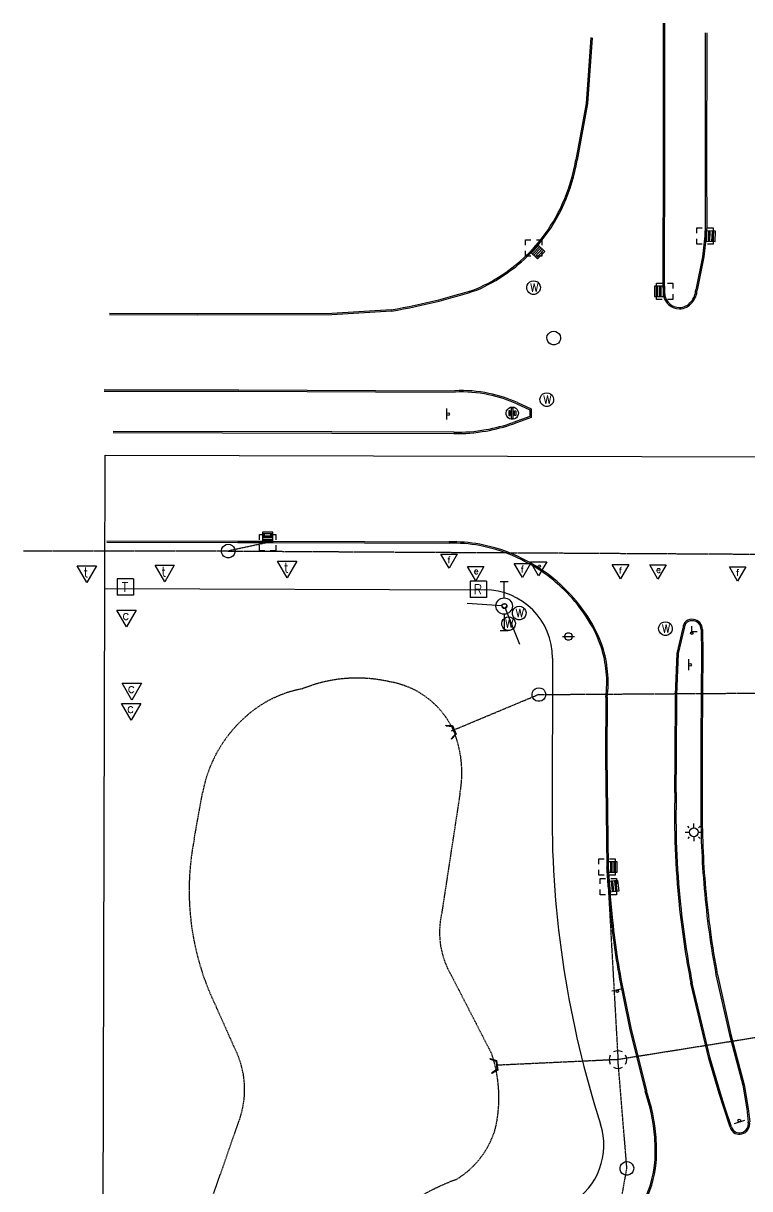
# Model space of a CAD drawing. Header units: feet. Extents: x 19943 to 22668, y 19646 to 21490.
# Drawn here: x 19973.4 to 20239.2, y 21063.5 to 21489.8 of the extents above; entities that cross this region are included whole.
import ezdxf

# ---------------------------------------------------------------- set-up
doc = ezdxf.new("R2010")
doc.units = ezdxf.units.FT
doc.header["$MEASUREMENT"] = 0
doc.linetypes.add('DASHED2', pattern=[0.375, 0.25, -0.125])
for name, color, linetype in [('V-CATV-UNDR-MRKR', 253, 'Continuous'), ('V-EWAT', 253, 'DASHED2'), ('V-FIBR-UNDR-MRKR', 253, 'Continuous'), ('V-LSCP', 254, 'Continuous'), ('V-PHON', 253, 'Continuous'), ('V-PHON-UNDR-MRKR', 253, 'Continuous'), ('V-POWR-POLE', 253, 'Continuous'), ('V-POWR-POLE-GUYW', 253, 'Continuous'), ('V-POWR-UNDR-MRKR', 253, 'Continuous'), ('V-PROP-LINE', 253, 'Continuous'), ('V-ROAD-CURB-BACK', 253, 'Continuous'), ('V-ROAD-CURB-FACE', 253, 'Continuous'), ('V-ROAD-EQMP', 253, 'Continuous'), ('V-ROAD-LITE', 253, 'Continuous'), ('V-ROAD-SIGN', 253, 'Continuous'), ('V-STRM', 253, 'Continuous'), ('V-STRM-HWL', 253, 'Continuous'), ('V-STRM-INLT-CURB-BACK', 253, 'Continuous'), ('V-STRM-MHOL', 253, 'Continuous'), ('V-STRM-PIPE', 253, 'DASHED2'), ('V-STRM-YARD-INLT', 253, 'Continuous'), ('V-WATR-INST', 253, 'Continuous'), ('V-WATR-INST-VALV', 253, 'Continuous')]:
    doc.layers.add(name, color=color, linetype=linetype)
doc.styles.add('14', font='ROMANS')

# ---------------------------------------------------------------- blocks, each defined once
blk = doc.blocks.new('ex tele box')
for p, q in [((0.06, 0.06), (-0.06, 0.06)), ((-0.06, 0.06), (-0.06, -0.06)), ((0.06, 0.06), (0.06, -0.06)), ((0.06, -0.06), (-0.06, -0.06))]:
    blk.add_line(p, q)
at = {"style": '14'}
blk.add_text('T', height=0.07, dxfattribs=at).set_placement((-0.0258, -0.037))
blk = doc.blocks.new('ex tele pm_flag')
for p, q in [((-0.0703, 0.0463), (0.0703, 0.0463)), ((0, -0.076), (-0.0703, 0.0463)), ((0.0703, 0.0463), (0, -0.076))]:
    blk.add_line(p, q)
at = {"style": '14'}
blk.add_text('t', height=0.07, dxfattribs=at).set_placement((-0.0254, -0.0361))
blk = doc.blocks.new('ex cable pm_flag')
for p, q in [((-0.0703, 0.0463), (0.0703, 0.0463)), ((0, -0.076), (-0.0703, 0.0463)), ((0.0703, 0.0463), (0, -0.076))]:
    blk.add_line(p, q)
at = {"style": '14'}
blk.add_text('c', height=0.07, dxfattribs=at).set_placement((-0.0315, -0.023))
blk = doc.blocks.new('ex util pole')
for p, q in [((-0.06, 0), (-0.18, 0)), ((-0.1795, 0.03), (-0.1795, -0.03)), ((0.06, 0), (0.18, 0)), ((0.1801, 0.03), (0.1801, -0.03))]:
    blk.add_line(p, q)
blk.add_circle((0, 0), 0.06)
blk = doc.blocks.new('ex TRAFFIC BOX')
for p, q in [((0.06, 0.06), (-0.06, 0.06)), ((-0.06, 0.06), (-0.06, -0.06)), ((0.06, 0.06), (0.06, -0.06)), ((0.06, -0.06), (-0.06, -0.06))]:
    blk.add_line(p, q)
at = {"style": '14'}
blk.add_text('R', height=0.07, dxfattribs=at).set_placement((-0.0353, -0.0362))
blk = doc.blocks.new('ex inlet')
for p, q in [((-0.06, 0.06), (-0.02, 0.06)), ((-0.06, 0.02), (-0.06, 0.06)), ((0.02, 0.06), (0.06, 0.06)), ((0.06, 0.06), (0.06, 0.02)), ((-0.06, -0.06), (-0.06, -0.02)), ((-0.02, -0.06), (-0.06, -0.06)), ((0.06, -0.06), (0.02, -0.06)), ((0.06, -0.02), (0.06, -0.06))]:
    blk.add_line(p, q)
blk = doc.blocks.new('ex storm mh')
for start, end in [(150, 210), (60, 120), (330, 30), (240, 300)]:
    blk.add_arc((0, 0), 0.065, start, end)
blk = doc.blocks.new('Existing Basemap')
at = {"layer": 'V-LSCP'}
h = blk.add_hatch(dxfattribs=at)
h.set_pattern_fill('ANSI32', color=256, scale=10, style=0)
h.set_pattern_definition([(45, (0.0085, -0.0877), (-2.65165043, 2.65165043), []), (45, (1.7763, -0.0877), (-2.65165043, 2.65165043), [])])
h.paths.add_polyline_path([(20290.27, 21225.15), (20273.46, 21247.38), (20255.43, 21259.33), (20250.46, 21260.04, 0.059095), (20247.88, 21246.23), (20247.37, 21230.14), (20260.66, 21214.98), (20268.76, 21197.39), (20272.1, 21175.95), (20265.51, 21149.72), (20259.1, 21131.7), (20266.76, 21093.34), (20263.64, 21072.44), (20277.49, 21068.1), (20290, 21071.04), (20310.25, 21100.55), (20311.14, 21121.65), (20299.21, 21177.96)])
h.paths.add_polyline_path([(20223.17, 21005.26), (20220.12, 21018.71), (20211.23, 21023.52), (20204.81, 21018.25), (20201.09, 21007.09), (20197.78, 20993.54), (20192.91, 20987.35), (20182.8, 20980.29), (20169.88, 20976.39), (20159.51, 20978.12), (20152.33, 20981.42), (20147.28, 20979.59), (20145.01, 20976.61), (20145.47, 20973.07), (20154.27, 20965.3), (20176.75, 20954.22), (20189.97, 20953.19), (20201.19, 20961.96), (20212.21, 20975.6), (20221.29, 20991.65)])
at = {"layer": 'V-EWAT'}
for p, q in [((20052.06, 21111.99), (20044.1, 21129.76)), ((20041.2, 21056.4), (20052.25, 21087.95))]:
    blk.add_line(p, q, dxfattribs=at)
blk.add_lwpolyline([(20035.96, 21191.49), (20038.98, 21208.28, -0.101218), (20046.34, 21226.48, -0.054972), (20053.23, 21234.71, -0.088674), (20065.38, 21243.15, -0.062877), (20075.43, 21246.31, -0.096936), (20095.37, 21250.27, -0.057421), (20107.42, 21248.92, -0.183003), (20126.56, 21237.88, -0.077145), (20131.41, 21229.63, -0.080475), (20133.85, 21216.62, -0.052312), (20133.16, 21208.02), (20126.48, 21164.26, 0.104331), (20126.25, 21151.43, 0.085243), (20129.95, 21141.58), (20144.88, 21112.55, -0.075633), (20147.41, 21097.5, -0.056476), (20146.3, 21086.12, -0.04771), (20144.16, 21080.37, -0.144724), (20131.84, 21066.85, 0.092659), (20102.43, 21049.04, 0.125253)], format="xyb", dxfattribs=at)
for centre, radius, start, end in [((20130.58, 21172.57), 96.5, 168.69, 187.9603), ((20130.58, 21172.57), 96.5, 187.9603, 206.3358), ((20021.09, 21099.72), 33.3, 2.5216, 21.6183), ((20021.09, 21099.72), 33.3, 339.3068, 2.5216)]:
    blk.add_arc(centre, radius, start, end, dxfattribs=at)
at = {"layer": 'V-FIBR-UNDR-MRKR'}
for p, q in [((20126.18, 21295.66), (20132.18, 21295.66)), ((20129.18, 21290.44), (20126.18, 21295.66)), ((20132.18, 21295.66), (20129.18, 21290.44)), ((20153, 21292.25), (20159, 21292.25)), ((20156, 21287.03), (20153, 21292.25)), ((20159, 21292.25), (20156, 21287.03)), ((20188.89, 21291.83), (20194.89, 21291.83)), ((20191.89, 21286.61), (20188.89, 21291.83)), ((20194.89, 21291.83), (20191.89, 21286.61)), ((20231.74, 21290.98), (20237.74, 21290.98)), ((20234.74, 21285.76), (20231.74, 21290.98)), ((20237.74, 21290.98), (20234.74, 21285.76))]:
    blk.add_line(p, q, dxfattribs=at)
at = {"layer": 'V-POWR-POLE-GUYW'}
for p, q in [((20135.81, 21277.68), (20148.53, 21276.79)), ((20148.53, 21276.79), (20148.82, 21277.37)), ((20148.73, 21276.18), (20148.53, 21276.79)), ((20148.57, 21276.19), (20148.58, 21276.91)), ((20149.08, 21275.67), (20148.57, 21276.19)), ((20148.58, 21276.91), (20149.09, 21277.42)), ((20149.32, 21275.88), (20148.73, 21276.18)), ((20148.82, 21277.37), (20149.43, 21277.58)), ((20149.09, 21277.42), (20149.82, 21277.41)), ((20149.09, 21277.42), (20149.09, 21277.42)), ((20149.93, 21276.09), (20149.32, 21275.88)), ((20149.43, 21277.58), (20150.02, 21277.29)), ((20150.32, 21276.17), (20149.8, 21275.67)), ((20149.82, 21277.41), (20150.32, 21276.89)), ((20150.22, 21276.67), (20149.93, 21276.09)), ((20150.02, 21277.29), (20150.22, 21276.67)), ((20150.22, 21276.67), (20150.22, 21276.67)), ((20150.32, 21276.89), (20150.32, 21276.17)), ((20149.8, 21275.67), (20149.08, 21275.67)), ((20155.11, 21262.54), (20149.8, 21275.67))]:
    blk.add_line(p, q, dxfattribs=at)
at = {"layer": 'V-POWR-UNDR-MRKR'}
for p, q in [((20158.93, 21292.86), (20164.93, 21292.86)), ((20161.93, 21287.64), (20158.93, 21292.86)), ((20164.93, 21292.86), (20161.93, 21287.64)), ((20135.92, 21291.11), (20141.92, 21291.11)), ((20138.92, 21285.89), (20135.92, 21291.11)), ((20141.92, 21291.11), (20138.92, 21285.89)), ((20202.58, 21291.67), (20208.58, 21291.67)), ((20205.58, 21286.45), (20202.58, 21291.67)), ((20208.58, 21291.67), (20205.58, 21286.45))]:
    blk.add_line(p, q, dxfattribs=at)
at = {"layer": 'V-PROP-LINE'}
for p, q in [((20003.21, 21283.09), (20003.33, 21331.86)), ((20003.33, 21331.86), (21322.62, 21328.58)), ((20000.01, 19999.91), (20003.21, 21283.09)), ((20003.21, 21283.09), (20142.12, 21282.61)), ((20167.04, 21257.53), (20166.85, 21201.66))]:
    blk.add_line(p, q, dxfattribs=at)
for centre, radius, start, end in [((20142.04, 21257.61), 25, 359.8044, 89.8044), ((20536.84, 21200.4), 370, 179.8044, 197.8278), ((20160.81, 21079.46), 25, 301.2348, 17.8278)]:
    blk.add_arc(centre, radius, start, end, dxfattribs=at)
at = {"layer": 'V-ROAD-CURB-BACK', "linetype": 'Continuous'}
for p, q in [((20208.1, 21443.9), (20208.16, 21489.83)), ((20222.93, 21486.35), (20222.92, 21436.67)), ((20181.08, 21484.58), (20179.36, 21460.5)), ((20179.36, 21460.5), (20175.51, 21439.83)), ((20208.06, 21393.96), (20208.1, 21443.9)), ((20222.92, 21436.67), (20222.93, 21415.85)), ((20222.93, 21415.85), (20222.79, 21412.02)), ((20222.79, 21412.02), (20221.95, 21404.42)), ((20160.12, 21407.62), (20158.42, 21405.79)), ((20221.95, 21404.42), (20219.42, 21392.31)), ((20208.1, 21391.76), (20208.06, 21393.96)), ((20208.22, 21389.92), (20208.1, 21391.76)), ((20037.26, 21383.58), (20004.94, 21383.64)), ((20086.23, 21383.61), (20037.26, 21383.58)), ((20108.04, 21385.02), (20086.23, 21383.61)), ((20002.98, 21355.29), (20052.25, 21355.19)), ((20052.25, 21355.19), (20102.27, 21355.03)), ((20102.27, 21355.03), (20131.36, 21354.91)), ((20154.02, 21350.58), (20158.68, 21348.47)), ((20158.68, 21348.47), (20158.71, 21345.95)), ((20158.71, 21345.95), (20152.65, 21343.77)), ((20086.28, 21340.31), (20006.27, 21340.46)), ((20130.91, 21340.19), (20086.28, 21340.31)), ((20004.02, 21299.95), (20051.84, 21299.88)), ((20051.84, 21299.88), (20062.79, 21299.84)), ((20062.79, 21299.84), (20098.28, 21299.78)), ((20098.28, 21299.78), (20129.17, 21299.61)), ((20213.16, 21259.25), (20215.26, 21268.52)), ((20221.42, 21268.09), (20221.52, 21259.22)), ((20212.49, 21244.11), (20213.16, 21259.25)), ((20221.52, 21259.22), (20221.45, 21244.65)), ((20186.53, 21243.26), (20186.39, 21221.65)), ((20212.42, 21221.43), (20212.49, 21244.11)), ((20221.45, 21244.65), (20221.32, 21226.86)), ((20221.32, 21226.86), (20221.28, 21203.98)), ((20186.39, 21221.65), (20186.93, 21181.14)), ((20212.31, 21208.42), (20212.42, 21221.43)), ((20186.93, 21181.14), (20187.41, 21173.94)), ((20187.41, 21173.94), (20187.58, 21171.63)), ((20226.84, 21141.68), (20231.8, 21119.76)), ((20224.68, 21111.21), (20218.16, 21138.71)), ((20192.96, 21133.06), (20195.18, 21122.17)), ((20195.18, 21122.17), (20200.88, 21099.16)), ((20231.8, 21119.76), (20236.62, 21101.36)), ((20228.43, 21098.44), (20224.68, 21111.21)), ((20236.62, 21101.36), (20238.14, 21092.73)), ((20230.13, 21093.23), (20228.43, 21098.44)), ((20232.51, 21086.07), (20230.13, 21093.23)), ((20238.14, 21092.73), (20238.66, 21087.83))]:
    blk.add_line(p, q, dxfattribs=at)
for centre, radius, start, end in [((20113.58, 21449.62), 62.7, 335.7222, 351.0119), ((20113.58, 21449.62), 62.7, 317.932, 335.7222), ((20113.24, 21451.36), 64.17, 304.8358, 314.7486), ((20113.24, 21451.36), 64.17, 293.8274, 304.8358), ((20070.91, 21603.56), 221.67, 284.2298, 287.9347), ((20212.76, 21392.45), 6.66, 317.9507, 358.7807), ((20070.91, 21603.56), 221.67, 279.6443, 284.2298), ((20213.25, 21391.18), 5.18, 194.0837, 229.9541), ((20213.46, 21391.08), 5.25, 227.45, 270.0987), ((20213.46, 21391.08), 5.25, 270.0987, 323.9546), ((20133.6, 21305.17), 49.79, 78.3436, 92.588), ((20133.6, 21305.17), 49.79, 65.794, 78.3436), ((20131.51, 21404.42), 64.23, 269.4653, 279.9556), ((20131.51, 21404.42), 64.23, 279.9556, 289.2219), ((20130.38, 21243.82), 55.81, 79.7418, 91.2456), ((20130.38, 21243.82), 55.81, 62.8481, 79.7418), ((20129.74, 21240.24), 59.29, 42.6401, 63.8743), ((20129.74, 21240.24), 59.29, 31.5891, 42.6401), ((20144.98, 21248.67), 41.9, 18.096, 32.6864), ((20218, 21268.56), 2.75, 129.8175, 180.8802), ((20218.15, 21267.97), 3.31, 83.0118, 125.2274), ((20218.15, 21267.97), 3.31, 43.347, 83.0118), ((20218.19, 21268.05), 3.22, 0.7469, 42.8241), ((20144.98, 21248.67), 41.9, 352.5899, 18.096), ((20527.09, 21199.72), 314.9, 178.4166, 185.8892), ((20550.03, 21201.93), 328.76, 179.6422, 185.0064), ((20472.94, 21191.79), 286.07, 184.0418, 186.0836), ((20550.03, 21201.93), 328.76, 185.0064, 190.5596), ((20527.09, 21199.72), 314.9, 185.8892, 191.1713), ((20472.94, 21191.79), 286.07, 186.0836, 191.846), ((20138.83, 21077.34), 65.78, 4.1875, 19.3763), ((20235.36, 21086.78), 2.93, 193.9257, 244.6044), ((20235.39, 21087.18), 3.31, 247.0827, 284.0905), ((20235.39, 21087.18), 3.31, 284.0905, 325.8556), ((20235.35, 21087.23), 3.36, 325.4818, 10.2568), ((20138.83, 21077.34), 65.78, 356.2293, 4.1875), ((20161.45, 21077.42), 43.24, 310.4415, 354.1485)]:
    blk.add_arc(centre, radius, start, end, dxfattribs=at)
at = {"layer": 'V-ROAD-CURB-FACE'}
for p, q in [((20207.6, 21443.9), (20207.66, 21489.83)), ((20223.43, 21486.35), (20223.42, 21436.67)), ((20181.58, 21484.54), (20179.85, 21460.44)), ((20179.85, 21460.44), (20176, 21439.74)), ((20207.56, 21393.96), (20207.6, 21443.9)), ((20223.42, 21436.67), (20223.43, 21415.84)), ((20223.43, 21415.84), (20223.29, 21411.99)), ((20223.29, 21411.99), (20222.45, 21404.34)), ((20160.49, 21407.28), (20158.78, 21405.44)), ((20222.45, 21404.34), (20219.92, 21392.25)), ((20207.59, 21391.78), (20207.56, 21393.96)), ((20207.73, 21389.8), (20207.59, 21391.78)), ((20037.26, 21383.08), (20004.93, 21383.14)), ((20086.25, 21383.11), (20037.26, 21383.08)), ((20108.1, 21384.53), (20086.25, 21383.11)), ((20002.98, 21355.79), (20052.25, 21355.69)), ((20052.25, 21355.69), (20102.27, 21355.53)), ((20102.27, 21355.53), (20131.35, 21355.41)), ((20154.22, 21351.04), (20159.17, 21348.79)), ((20159.17, 21348.79), (20159.22, 21345.6)), ((20159.22, 21345.6), (20152.82, 21343.3)), ((20086.28, 21339.81), (20006.27, 21339.96)), ((20130.9, 21339.69), (20086.28, 21339.81)), ((20004.02, 21300.45), (20051.84, 21300.38)), ((20051.84, 21300.38), (20062.79, 21300.34)), ((20062.79, 21300.34), (20098.29, 21300.28)), ((20098.29, 21300.28), (20129.16, 21300.11)), ((20212.66, 21259.32), (20214.77, 21268.63)), ((20221.92, 21268.09), (20222.02, 21259.22)), ((20211.99, 21244.12), (20212.66, 21259.32)), ((20222.02, 21259.22), (20221.95, 21244.64)), ((20187.03, 21243.23), (20186.89, 21221.65)), ((20211.92, 21221.43), (20211.99, 21244.12)), ((20221.95, 21244.64), (20221.82, 21226.86)), ((20221.82, 21226.86), (20221.78, 21203.98)), ((20186.89, 21221.65), (20187.43, 21181.16)), ((20211.81, 21208.43), (20211.92, 21221.43)), ((20187.43, 21181.16), (20187.91, 21173.97)), ((20187.91, 21173.97), (20188.08, 21171.66)), ((20227.33, 21141.78), (20232.28, 21119.88)), ((20224.19, 21111.08), (20217.67, 21138.61)), ((20193.45, 21133.17), (20195.67, 21122.28)), ((20195.67, 21122.28), (20201.36, 21099.31)), ((20232.28, 21119.88), (20237.11, 21101.46)), ((20227.95, 21098.29), (20224.19, 21111.08)), ((20237.11, 21101.46), (20238.63, 21092.8)), ((20229.66, 21093.07), (20227.95, 21098.29)), ((20232.04, 21085.91), (20229.66, 21093.07)), ((20238.63, 21092.8), (20239.16, 21087.88))]:
    blk.add_line(p, q, dxfattribs=at)
for centre, radius, start, end in [((20113.58, 21449.62), 63.2, 335.7222, 351.0057), ((20113.58, 21449.62), 63.2, 317.9284, 335.7222), ((20113.24, 21451.36), 64.67, 304.8358, 314.7574), ((20113.24, 21451.36), 64.67, 293.8046, 304.8358), ((20070.91, 21603.56), 222.17, 284.2298, 287.9414), ((20212.76, 21392.45), 7.16, 318.1596, 358.4031), ((20070.91, 21603.56), 222.17, 279.6376, 284.2298), ((20213.25, 21391.18), 5.68, 194.0837, 229.8439), ((20213.46, 21391.08), 5.75, 227.5588, 270.0987), ((20213.46, 21391.08), 5.75, 270.0987, 323.6922), ((20133.6, 21305.17), 50.29, 78.3436, 92.5739), ((20133.6, 21305.17), 50.29, 65.7931, 78.3436), ((20131.51, 21404.42), 64.73, 269.4668, 279.9556), ((20131.51, 21404.42), 64.73, 279.9556, 289.2242), ((20130.38, 21243.82), 56.31, 79.7418, 91.2456), ((20130.38, 21243.82), 56.31, 62.8526, 79.7418), ((20129.74, 21240.24), 59.79, 42.6401, 63.87), ((20129.74, 21240.24), 59.79, 31.5937, 42.6401), ((20144.98, 21248.67), 42.4, 18.096, 32.68), ((20218.15, 21267.97), 3.81, 83.0118, 125.2274), ((20218.15, 21267.97), 3.81, 43.347, 83.0118), ((20218, 21268.58), 3.23, 129.2342, 179.0717), ((20218.19, 21268.05), 3.72, 0.7399, 42.8945), ((20144.98, 21248.67), 42.4, 352.6315, 18.096), ((20527.09, 21199.72), 315.4, 178.4175, 185.8892), ((20550.03, 21201.93), 328.26, 179.642, 185.0064), ((20472.94, 21191.79), 285.57, 184.0416, 186.0836), ((20550.03, 21201.93), 328.26, 185.0064, 190.5579), ((20527.09, 21199.72), 315.4, 185.8892, 191.173), ((20472.94, 21191.79), 285.57, 186.0836, 191.8463), ((20138.83, 21077.34), 66.28, 4.1875, 19.3557), ((20235.36, 21086.78), 3.43, 194.5538, 244.9567), ((20235.39, 21087.18), 3.81, 284.0905, 325.8556), ((20235.35, 21087.23), 3.86, 325.5416, 9.7522), ((20138.83, 21077.34), 66.28, 356.2215, 4.1875), ((20235.39, 21087.18), 3.81, 247.0827, 284.0905), ((20161.45, 21077.42), 43.74, 310.4162, 354.1604)]:
    blk.add_arc(centre, radius, start, end, dxfattribs=at)
at = {"layer": 'V-ROAD-LITE'}
for p, q in [((20217.04, 21195.54), (20216.48, 21196.11)), ((20217.26, 21194.46), (20217.6, 21194.98)), ((20217.6, 21194.98), (20218.12, 21195.32)), ((20218.12, 21195.32), (20218.74, 21195.45)), ((20218.74, 21195.45), (20218.74, 21197.05)), ((20218.74, 21195.45), (20219.35, 21195.32)), ((20218.74, 21195.45), (20218.74, 21195.45)), ((20219.35, 21195.32), (20219.87, 21194.98)), ((20219.87, 21194.98), (20220.21, 21194.46)), ((20220.43, 21195.54), (20221, 21196.11)), ((20215.54, 21193.85), (20217.14, 21193.85)), ((20217.04, 21192.15), (20216.48, 21191.59)), ((20217.14, 21193.85), (20217.26, 21194.46)), ((20217.26, 21193.23), (20217.14, 21193.85)), ((20217.6, 21192.71), (20217.26, 21193.23)), ((20218.12, 21192.37), (20217.6, 21192.71)), ((20218.74, 21192.25), (20218.12, 21192.37)), ((20219.35, 21192.37), (20218.74, 21192.25)), ((20218.74, 21192.25), (20218.74, 21190.65)), ((20219.87, 21192.71), (20219.35, 21192.37)), ((20220.21, 21193.23), (20219.87, 21192.71)), ((20220.21, 21194.46), (20220.34, 21193.85)), ((20220.34, 21193.85), (20220.21, 21193.23)), ((20220.34, 21193.85), (20221.94, 21193.85)), ((20220.43, 21192.15), (20221, 21191.59))]:
    blk.add_line(p, q, dxfattribs=at)
at = {"layer": 'V-ROAD-SIGN'}
for p, q in [((20128.29, 21348.85), (20128.29, 21344.85)), ((20128.39, 21347.14), (20128.95, 21347.32)), ((20128.39, 21346.55), (20128.39, 21347.14)), ((20128.95, 21346.37), (20128.39, 21346.55)), ((20128.95, 21347.32), (20129.29, 21346.85)), ((20129.29, 21346.85), (20128.95, 21346.37)), ((20129.29, 21346.85), (20129.29, 21346.85)), ((20217.96, 21267.21), (20217.96, 21269.21)), ((20219.96, 21267.21), (20217.96, 21267.21)), ((20217.47, 21266.53), (20217.66, 21267.11)), ((20217.96, 21266.17), (20217.47, 21266.53)), ((20217.66, 21267.11), (20218.27, 21267.11)), ((20218.46, 21266.53), (20217.96, 21266.17)), ((20217.96, 21266.17), (20217.96, 21266.17)), ((20218.27, 21267.11), (20218.46, 21266.53)), ((20216.82, 21257.16), (20216.82, 21253.16)), ((20216.92, 21255.45), (20217.47, 21255.63)), ((20216.92, 21254.86), (20216.92, 21255.45)), ((20217.47, 21254.68), (20216.92, 21254.86)), ((20217.47, 21255.63), (20217.82, 21255.16)), ((20217.82, 21255.16), (20217.47, 21254.68)), ((20217.82, 21255.16), (20217.82, 21255.16)), ((20192.62, 21136.56), (20188.7, 21135.75)), ((20190.32, 21135.42), (20190.39, 21136)), ((20190.86, 21135.18), (20190.32, 21135.42)), ((20190.39, 21136), (20190.96, 21136.12)), ((20191.26, 21135.61), (20190.86, 21135.18)), ((20190.86, 21135.18), (20190.86, 21135.18)), ((20190.96, 21136.12), (20191.26, 21135.61)), ((20233.6, 21087.35), (20237.44, 21088.48)), ((20234.88, 21088.41), (20235.24, 21088.87)), ((20235.21, 21087.92), (20234.88, 21088.41)), ((20235.24, 21088.87), (20235.79, 21088.67)), ((20235.24, 21088.87), (20235.24, 21088.87)), ((20235.79, 21088.67), (20235.78, 21088.09)), ((20235.78, 21088.09), (20235.21, 21087.92))]:
    blk.add_line(p, q, dxfattribs=at)
at = {"layer": 'V-STRM-HWL'}
for p, q in [((20128.11, 21232.77), (20128.02, 21233)), ((20128.02, 21233), (20130.48, 21232.94)), ((20128.11, 21232.77), (20130.34, 21232.61)), ((20131.49, 21229.84), (20130.03, 21228.15)), ((20131.82, 21229.71), (20130.13, 21227.92)), ((20130.34, 21232.61), (20131.49, 21229.84)), ((20130.48, 21232.94), (20131.82, 21229.71)), ((20130.13, 21227.92), (20130.03, 21228.15)), ((20144.27, 21110.84), (20144.24, 21111.09)), ((20144.24, 21111.09), (20146.59, 21110.35)), ((20144.27, 21110.84), (20146.37, 21110.07)), ((20146.37, 21110.07), (20146.71, 21107.09)), ((20146.59, 21110.35), (20146.98, 21106.87)), ((20146.71, 21107.09), (20144.83, 21105.87)), ((20144.86, 21105.62), (20144.83, 21105.87)), ((20146.98, 21106.87), (20144.86, 21105.62))]:
    blk.add_line(p, q, dxfattribs=at)
at = {"layer": 'V-STRM-INLT-CURB-BACK'}
for p, q in [((20222.87, 21413.91), (20222.71, 21410.13)), ((20226.64, 21413.75), (20222.87, 21413.91)), ((20223.34, 21410.11), (20223.5, 21413.88)), ((20224.13, 21413.86), (20223.97, 21410.08)), ((20224.6, 21410.05), (20224.76, 21413.83)), ((20225.39, 21413.8), (20225.22, 21410.03)), ((20225.85, 21410), (20226.01, 21413.78)), ((20226.48, 21409.97), (20226.64, 21413.75)), ((20161.42, 21408.99), (20158.82, 21406.24)), ((20159.28, 21405.81), (20161.88, 21408.55)), ((20162.34, 21408.12), (20159.74, 21405.38)), ((20164.17, 21406.39), (20161.42, 21408.99)), ((20222.71, 21410.13), (20226.48, 21409.97)), ((20158.82, 21406.24), (20161.57, 21403.64)), ((20160.2, 21404.94), (20162.79, 21407.69)), ((20163.25, 21407.26), (20160.65, 21404.51)), ((20161.11, 21404.08), (20163.71, 21406.82)), ((20161.57, 21403.64), (20164.17, 21406.39)), ((20204.32, 21393.65), (20204.32, 21389.87)), ((20208.1, 21393.65), (20204.32, 21393.65)), ((20204.95, 21393.65), (20204.95, 21389.87)), ((20205.58, 21389.87), (20205.58, 21393.65)), ((20206.21, 21393.65), (20206.21, 21389.87)), ((20206.84, 21389.87), (20206.84, 21393.65)), ((20207.47, 21393.65), (20207.47, 21389.87)), ((20208.1, 21389.87), (20208.1, 21393.65)), ((20204.32, 21389.87), (20208.1, 21389.87)), ((20064.68, 21303.62), (20060.9, 21303.62)), ((20060.9, 21303.62), (20060.9, 21299.84)), ((20064.68, 21302.99), (20060.9, 21302.99)), ((20060.9, 21302.36), (20064.68, 21302.36)), ((20064.68, 21301.73), (20060.9, 21301.73)), ((20064.68, 21299.84), (20064.68, 21303.62)), ((20060.9, 21301.1), (20064.68, 21301.1)), ((20064.68, 21300.47), (20060.9, 21300.47)), ((20060.9, 21299.84), (20064.68, 21299.84)), ((20190.71, 21183.03), (20186.93, 21183.03)), ((20186.93, 21183.03), (20186.93, 21179.25)), ((20187.56, 21179.25), (20187.56, 21183.03)), ((20188.19, 21183.03), (20188.19, 21179.25)), ((20188.82, 21179.25), (20188.82, 21183.03)), ((20189.45, 21183.03), (20189.45, 21179.25)), ((20190.08, 21179.25), (20190.08, 21183.03)), ((20190.71, 21179.25), (20190.71, 21183.03)), ((20186.93, 21179.25), (20190.71, 21179.25)), ((20190.98, 21176.19), (20187.22, 21175.82)), ((20187.22, 21175.82), (20187.6, 21172.06)), ((20188.22, 21172.12), (20187.85, 21175.88)), ((20188.47, 21175.94), (20188.85, 21172.18)), ((20189.48, 21172.24), (20189.1, 21176.01)), ((20189.73, 21176.07), (20190.1, 21172.31)), ((20190.73, 21172.37), (20190.35, 21176.13)), ((20191.36, 21172.43), (20190.98, 21176.19)), ((20187.6, 21172.06), (20191.36, 21172.43))]:
    blk.add_line(p, q, dxfattribs=at)
at = {"layer": 'V-STRM-MHOL'}
for p, q in [((20164.97, 21374.88), (20165.13, 21375.61)), ((20165.02, 21374.14), (20164.97, 21374.88)), ((20165.29, 21373.45), (20165.02, 21374.14)), ((20165.13, 21375.61), (20165.51, 21376.26)), ((20165.51, 21376.26), (20166.05, 21376.76)), ((20166.05, 21376.76), (20166.72, 21377.09)), ((20166.72, 21377.09), (20167.46, 21377.2)), ((20167.46, 21377.2), (20168.2, 21377.09)), ((20167.46, 21377.2), (20167.46, 21377.2)), ((20168.2, 21377.09), (20168.87, 21376.76)), ((20168.87, 21376.76), (20169.41, 21376.26)), ((20169.41, 21376.26), (20169.79, 21375.61)), ((20169.9, 21374.14), (20169.62, 21373.45)), ((20169.79, 21375.61), (20169.95, 21374.88)), ((20169.95, 21374.88), (20169.9, 21374.14)), ((20165.76, 21372.86), (20165.29, 21373.45)), ((20166.38, 21372.44), (20165.76, 21372.86)), ((20167.09, 21372.22), (20166.38, 21372.44)), ((20167.83, 21372.22), (20167.09, 21372.22)), ((20168.54, 21372.44), (20167.83, 21372.22)), ((20169.16, 21372.86), (20168.54, 21372.44)), ((20169.62, 21373.45), (20169.16, 21372.86)), ((20045.92, 21296.95), (20046.09, 21297.68)), ((20046.09, 21297.68), (20046.46, 21298.32)), ((20046.46, 21298.32), (20047.01, 21298.83)), ((20047.01, 21298.83), (20047.68, 21299.15)), ((20047.68, 21299.15), (20048.41, 21299.26)), ((20048.41, 21299.26), (20049.15, 21299.15)), ((20048.41, 21299.26), (20048.41, 21299.26)), ((20049.15, 21299.15), (20049.82, 21298.83)), ((20049.82, 21298.83), (20050.37, 21298.32)), ((20050.37, 21298.32), (20050.74, 21297.68)), ((20050.74, 21297.68), (20050.91, 21296.95)), ((20045.98, 21296.21), (20045.92, 21296.95)), ((20046.25, 21295.51), (20045.98, 21296.21)), ((20046.71, 21294.93), (20046.25, 21295.51)), ((20047.33, 21294.51), (20046.71, 21294.93)), ((20048.04, 21294.29), (20047.33, 21294.51)), ((20048.79, 21294.29), (20048.04, 21294.29)), ((20049.5, 21294.51), (20048.79, 21294.29)), ((20050.12, 21294.93), (20049.5, 21294.51)), ((20050.58, 21295.51), (20050.12, 21294.93)), ((20050.85, 21296.21), (20050.58, 21295.51)), ((20050.91, 21296.95), (20050.85, 21296.21)), ((20160.08, 21245.81), (20160.63, 21246.32)), ((20160.63, 21246.32), (20161.3, 21246.64)), ((20161.3, 21246.64), (20162.03, 21246.75)), ((20162.03, 21246.75), (20162.77, 21246.64)), ((20162.03, 21246.75), (20162.03, 21246.75)), ((20162.77, 21246.64), (20163.44, 21246.32)), ((20163.44, 21246.32), (20163.99, 21245.81)), ((20159.54, 21244.44), (20159.71, 21245.17)), ((20159.6, 21243.7), (20159.54, 21244.44)), ((20159.87, 21243), (20159.6, 21243.7)), ((20159.71, 21245.17), (20160.08, 21245.81)), ((20160.33, 21242.42), (20159.87, 21243)), ((20160.95, 21242), (20160.33, 21242.42)), ((20161.66, 21241.78), (20160.95, 21242)), ((20162.41, 21241.78), (20161.66, 21241.78)), ((20163.12, 21242), (20162.41, 21241.78)), ((20163.73, 21242.42), (20163.12, 21242)), ((20164.2, 21243), (20163.73, 21242.42)), ((20163.99, 21245.81), (20164.36, 21245.17)), ((20164.47, 21243.7), (20164.2, 21243)), ((20164.36, 21245.17), (20164.53, 21244.44)), ((20164.53, 21244.44), (20164.47, 21243.7)), ((20191.75, 21071.07), (20191.92, 21071.8)), ((20191.81, 21070.33), (20191.75, 21071.07)), ((20191.92, 21071.8), (20192.29, 21072.44)), ((20192.29, 21072.44), (20192.84, 21072.95)), ((20192.84, 21072.95), (20193.51, 21073.27)), ((20193.51, 21073.27), (20194.25, 21073.39)), ((20194.25, 21073.39), (20194.98, 21073.27)), ((20194.25, 21073.39), (20194.25, 21073.39)), ((20194.98, 21073.27), (20195.66, 21072.95)), ((20195.66, 21072.95), (20196.2, 21072.44)), ((20196.2, 21072.44), (20196.57, 21071.8)), ((20196.57, 21071.8), (20196.74, 21071.07)), ((20196.74, 21071.07), (20196.68, 21070.33)), ((20192.08, 21069.64), (20191.81, 21070.33)), ((20192.55, 21069.05), (20192.08, 21069.64)), ((20193.16, 21068.63), (20192.55, 21069.05)), ((20193.87, 21068.41), (20193.16, 21068.63)), ((20194.62, 21068.41), (20193.87, 21068.41)), ((20195.33, 21068.63), (20194.62, 21068.41)), ((20195.95, 21069.05), (20195.33, 21068.63)), ((20196.41, 21069.64), (20195.95, 21069.05)), ((20196.68, 21070.33), (20196.41, 21069.64))]:
    blk.add_line(p, q, dxfattribs=at)
at = {"layer": 'V-STRM-PIPE'}
for p, q in [((20062.79, 21299.84), (20048.41, 21296.76)), ((20048.41, 21296.76), (19973.41, 21296.76)), ((20048.41, 21296.76), (20259.41, 21295.51)), ((20162.03, 21244.25), (20424.32, 21245.94)), ((20162.03, 21244.25), (20130, 21230.84)), ((20187.41, 21173.94), (20186.93, 21181.14)), ((20187.41, 21173.94), (20190.97, 21110.68)), ((20261.48, 21121.9), (20190.97, 21110.68)), ((20190.97, 21110.68), (20146.79, 21108.61)), ((20194.25, 21070.89), (20190.97, 21110.68)), ((20189.5, 21044.52), (20194.25, 21070.89))]:
    blk.add_line(p, q, dxfattribs=at)
at = {"layer": 'V-STRM-YARD-INLT'}
for p, q in [((20150.19, 21348), (20150.53, 21348.58)), ((20150.53, 21348.58), (20151.02, 21349.04)), ((20151.02, 21349.04), (20151.62, 21349.33)), ((20151.62, 21349.33), (20152.29, 21349.43)), ((20152.06, 21349.2), (20152.51, 21349.2)), ((20152.06, 21345.15), (20152.06, 21349.2)), ((20152.29, 21349.43), (20152.29, 21349.43)), ((20152.29, 21349.43), (20152.95, 21349.33)), ((20152.51, 21349.2), (20152.51, 21345.15)), ((20152.95, 21349.33), (20153.55, 21349.04)), ((20153.55, 21349.04), (20154.05, 21348.58)), ((20154.05, 21348.58), (20154.38, 21348)), ((20150.04, 21347.35), (20150.19, 21348)), ((20150.09, 21346.68), (20150.04, 21347.35)), ((20150.34, 21346.05), (20150.09, 21346.68)), ((20150.76, 21345.53), (20150.34, 21346.05)), ((20151.31, 21345.15), (20150.76, 21345.53)), ((20151.48, 21348.08), (20151.03, 21348.08)), ((20151.03, 21348.08), (20151.03, 21346.28)), ((20151.03, 21346.28), (20151.48, 21346.28)), ((20151.95, 21344.95), (20151.31, 21345.15)), ((20151.48, 21346.28), (20151.48, 21348.08)), ((20152.62, 21344.95), (20151.95, 21344.95)), ((20152.51, 21345.15), (20152.06, 21345.15)), ((20153.26, 21345.15), (20152.62, 21344.95)), ((20153.1, 21348.08), (20153.55, 21348.08)), ((20153.1, 21346.28), (20153.1, 21348.08)), ((20153.55, 21346.28), (20153.1, 21346.28)), ((20153.82, 21345.53), (20153.26, 21345.15)), ((20153.55, 21348.08), (20153.55, 21346.28)), ((20154.24, 21346.05), (20153.82, 21345.53)), ((20154.48, 21346.68), (20154.24, 21346.05)), ((20154.38, 21348), (20154.53, 21347.35)), ((20154.53, 21347.35), (20154.48, 21346.68))]:
    blk.add_line(p, q, dxfattribs=at)
at = {"layer": 'V-WATR-INST'}
for p, q in [((20170.67, 21265.46), (20175.07, 21265.46)), ((20171.47, 21265.46), (20171.61, 21266.07)), ((20171.61, 21264.85), (20171.47, 21265.46)), ((20171.61, 21266.07), (20172, 21266.55)), ((20172, 21264.36), (20171.61, 21264.85)), ((20172, 21266.55), (20172.56, 21266.82)), ((20172.56, 21264.09), (20172, 21264.36)), ((20172.56, 21266.82), (20173.18, 21266.82)), ((20173.18, 21264.09), (20172.56, 21264.09)), ((20173.18, 21266.82), (20173.74, 21266.55)), ((20173.74, 21264.36), (20173.18, 21264.09)), ((20173.74, 21266.55), (20174.13, 21266.07)), ((20174.13, 21264.85), (20173.74, 21264.36)), ((20174.13, 21266.07), (20174.27, 21265.46)), ((20174.27, 21265.46), (20174.13, 21264.85)), ((20174.27, 21265.46), (20174.27, 21265.46))]:
    blk.add_line(p, q, dxfattribs=at)
at = {"layer": 'V-WATR-INST-VALV'}
for p, q in [((20158.15, 21394.68), (20158.7, 21395.19)), ((20158.7, 21395.19), (20159.37, 21395.51)), ((20159.37, 21395.51), (20160.11, 21395.62)), ((20160.11, 21395.62), (20160.84, 21395.51)), ((20160.11, 21395.62), (20160.11, 21395.62)), ((20160.84, 21395.51), (20161.51, 21395.19)), ((20161.51, 21395.19), (20162.06, 21394.68)), ((20157.61, 21393.31), (20157.78, 21394.04)), ((20157.67, 21392.57), (20157.61, 21393.31)), ((20157.94, 21391.87), (20157.67, 21392.57)), ((20157.78, 21394.04), (20158.15, 21394.68)), ((20158.4, 21391.29), (20157.94, 21391.87)), ((20159.02, 21390.87), (20158.4, 21391.29)), ((20159.73, 21390.65), (20159.02, 21390.87)), ((20161.19, 21390.87), (20160.48, 21390.65)), ((20161.81, 21391.29), (20161.19, 21390.87)), ((20162.27, 21391.87), (20161.81, 21391.29)), ((20162.06, 21394.68), (20162.43, 21394.04)), ((20162.54, 21392.57), (20162.27, 21391.87)), ((20162.43, 21394.04), (20162.6, 21393.31)), ((20162.6, 21393.31), (20162.54, 21392.57)), ((20160.48, 21390.65), (20159.73, 21390.65)), ((20162.45, 21352.35), (20162.61, 21353.08)), ((20162.61, 21353.08), (20162.99, 21353.72)), ((20162.99, 21353.72), (20163.53, 21354.23)), ((20163.53, 21354.23), (20164.2, 21354.55)), ((20164.2, 21354.55), (20164.94, 21354.66)), ((20164.94, 21354.66), (20165.68, 21354.55)), ((20164.94, 21354.66), (20164.94, 21354.66)), ((20165.68, 21354.55), (20166.35, 21354.23)), ((20166.35, 21354.23), (20166.89, 21353.72)), ((20166.89, 21353.72), (20167.27, 21353.08)), ((20167.27, 21353.08), (20167.43, 21352.35)), ((20162.5, 21351.61), (20162.45, 21352.35)), ((20162.77, 21350.91), (20162.5, 21351.61)), ((20163.24, 21350.33), (20162.77, 21350.91)), ((20163.85, 21349.91), (20163.24, 21350.33)), ((20164.57, 21349.69), (20163.85, 21349.91)), ((20165.31, 21349.69), (20164.57, 21349.69)), ((20166.02, 21349.91), (20165.31, 21349.69)), ((20166.64, 21350.33), (20166.02, 21349.91)), ((20167.1, 21350.91), (20166.64, 21350.33)), ((20167.38, 21351.61), (20167.1, 21350.91)), ((20167.43, 21352.35), (20167.38, 21351.61)), ((20152.88, 21275.6), (20153.42, 21276.11)), ((20153.42, 21276.11), (20154.1, 21276.43)), ((20154.1, 21276.43), (20154.83, 21276.55)), ((20154.83, 21276.55), (20155.57, 21276.43)), ((20154.83, 21276.55), (20154.83, 21276.55)), ((20155.57, 21276.43), (20156.24, 21276.11)), ((20156.24, 21276.11), (20156.79, 21275.6)), ((20148.64, 21271.07), (20149.02, 21271.72)), ((20149.02, 21271.72), (20149.56, 21272.22)), ((20149.56, 21272.22), (20150.24, 21272.55)), ((20150.24, 21272.55), (20150.97, 21272.66)), ((20150.97, 21272.66), (20151.71, 21272.55)), ((20150.97, 21272.66), (20150.97, 21272.66)), ((20151.71, 21272.55), (20152.38, 21272.22)), ((20152.34, 21274.23), (20152.51, 21274.96)), ((20152.4, 21273.49), (20152.34, 21274.23)), ((20152.38, 21272.22), (20152.93, 21271.72)), ((20152.67, 21272.79), (20152.4, 21273.49)), ((20152.51, 21274.96), (20152.88, 21275.6)), ((20153.13, 21272.21), (20152.67, 21272.79)), ((20152.93, 21271.72), (20153.3, 21271.07)), ((20153.75, 21271.79), (20153.13, 21272.21)), ((20154.46, 21271.57), (20153.75, 21271.79)), ((20155.21, 21271.57), (20154.46, 21271.57)), ((20155.92, 21271.79), (20155.21, 21271.57)), ((20156.53, 21272.21), (20155.92, 21271.79)), ((20157, 21272.79), (20156.53, 21272.21)), ((20156.79, 21275.6), (20157.16, 21274.96)), ((20157.27, 21273.49), (20157, 21272.79)), ((20157.16, 21274.96), (20157.33, 21274.23)), ((20157.33, 21274.23), (20157.27, 21273.49)), ((20148.48, 21270.34), (20148.64, 21271.07)), ((20148.53, 21269.6), (20148.48, 21270.34)), ((20148.81, 21268.91), (20148.53, 21269.6)), ((20149.27, 21268.32), (20148.81, 21268.91)), ((20149.89, 21267.9), (20149.27, 21268.32)), ((20150.6, 21267.68), (20149.89, 21267.9)), ((20151.34, 21267.68), (20150.6, 21267.68)), ((20152.06, 21267.9), (20151.34, 21267.68)), ((20152.67, 21268.32), (20152.06, 21267.9)), ((20153.14, 21268.91), (20152.67, 21268.32)), ((20153.41, 21269.6), (20153.14, 21268.91)), ((20153.3, 21271.07), (20153.46, 21270.34)), ((20153.46, 21270.34), (20153.41, 21269.6)), ((20205.84, 21268.57), (20206.01, 21269.29)), ((20205.9, 21267.82), (20205.84, 21268.57)), ((20206.17, 21267.13), (20205.9, 21267.82)), ((20206.01, 21269.29), (20206.38, 21269.94)), ((20206.38, 21269.94), (20206.93, 21270.44)), ((20206.93, 21270.44), (20207.6, 21270.77)), ((20207.6, 21270.77), (20208.34, 21270.88)), ((20208.34, 21270.88), (20209.07, 21270.77)), ((20208.34, 21270.88), (20208.34, 21270.88)), ((20209.07, 21270.77), (20209.75, 21270.44)), ((20209.75, 21270.44), (20210.29, 21269.94)), ((20210.29, 21269.94), (20210.66, 21269.29)), ((20210.77, 21267.82), (20210.5, 21267.13)), ((20210.66, 21269.29), (20210.83, 21268.57)), ((20210.83, 21268.57), (20210.77, 21267.82)), ((20206.64, 21266.55), (20206.17, 21267.13)), ((20207.25, 21266.13), (20206.64, 21266.55)), ((20207.96, 21265.91), (20207.25, 21266.13)), ((20208.71, 21265.91), (20207.96, 21265.91)), ((20209.42, 21266.13), (20208.71, 21265.91)), ((20210.04, 21266.55), (20209.42, 21266.13)), ((20210.5, 21267.13), (20210.04, 21266.55))]:
    blk.add_line(p, q, dxfattribs=at)
at = {"layer": 'V-CATV-UNDR-MRKR', "linetype": 'Continuous', "xscale": 50, "yscale": 50}
for p in [(20011.14, 21272.76), (20013.15, 21246.04), (20012.86, 21238.65)]:
    blk.add_blockref('ex cable pm_flag', p, dxfattribs=at)
at = {"layer": 'V-PHON', "linetype": 'Continuous', "xscale": 50, "yscale": 50}
blk.add_blockref('ex tele box', (20010.7, 21283.64), dxfattribs=at)
at = {"layer": 'V-PHON-UNDR-MRKR', "linetype": 'Continuous', "xscale": 50, "yscale": 50}
for p in [(20069.96, 21290.76), (19996.67, 21289.03), (20025.15, 21289.26)]:
    blk.add_blockref('ex tele pm_flag', p, dxfattribs=at)
at = {"layer": 'V-POWR-POLE', "linetype": 'Continuous', "xscale": 50, "yscale": 50, "rotation": 90}
blk.add_blockref('ex util pole', (20149.33, 21276.63), dxfattribs=at)
at = {"layer": 'V-ROAD-EQMP', "xscale": 50, "yscale": 50}
blk.add_blockref('ex TRAFFIC BOX', (20139.92, 21282.76), dxfattribs=at)
at = {"layer": 'V-STRM', "xscale": 50, "yscale": 50, "zscale": 0.5}
for p in [(20222.79, 21412.02), (20160.12, 21407.62), (20208.1, 21391.76), (20062.79, 21299.84), (20186.93, 21181.14), (20187.41, 21173.94)]:
    blk.add_blockref('ex inlet', p, dxfattribs=at)
at = {"layer": 'V-STRM-MHOL', "xscale": 50, "yscale": 50, "zscale": 0.5}
blk.add_blockref('ex storm mh', (20190.97, 21110.68), dxfattribs=at)
at = {"layer": 'V-FIBR-UNDR-MRKR', "style": '14'}
for p in [(20128.58, 21292.33), (20155.4, 21288.92), (20191.29, 21288.5), (20234.14, 21287.65)]:
    blk.add_text('f', height=2.4, rotation=0.0008, dxfattribs=at).set_placement(p)
at = {"layer": 'V-POWR-UNDR-MRKR', "style": '14'}
for p in [(20138.2, 21288.26), (20161.21, 21290.01), (20204.86, 21288.82)]:
    blk.add_text('e', height=2.4, rotation=0.0008, dxfattribs=at).set_placement(p)
at = {"layer": 'V-WATR-INST-VALV', "style": '14'}
for p in [(20158.81, 21391.62), (20163.64, 21350.66), (20149.67, 21268.66), (20153.53, 21272.55), (20207.04, 21266.88)]:
    blk.add_text('W', height=3, rotation=0.0008, dxfattribs=at).set_placement(p)

msp = doc.modelspace()

# ---------------------------------------------------------------- block references
msp.add_blockref('Existing Basemap', (0, 0))

doc.saveas('drawing.dxf')
